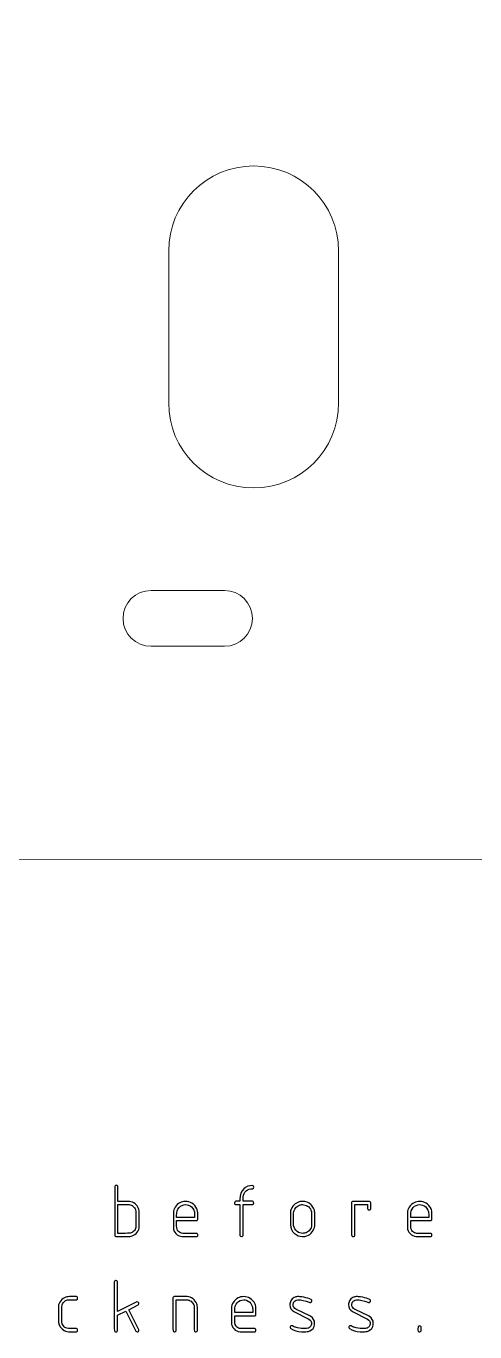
# Model space of a CAD drawing. Header units: inches. Extents: x -12 to 12, y -7.2 to 7.2.
# Drawn here: x 4.292 to 5.274, y -3.008 to -0.152 of the extents above; entities that cross this region are included whole.
import ezdxf

# ---------------------------------------------------------------- set-up
doc = ezdxf.new("R2010")
doc.units = ezdxf.units.IN
doc.header["$MEASUREMENT"] = 0
doc.layers.add('Layer 1', color=7, linetype='Continuous')

msp = doc.modelspace()

# ---------------------------------------------------------------- linework, layer by layer
at = {"layer": 'Layer 1', "lineweight": 20}
for points, knots in [([(3.5363, 6.4331), (3.5363, 6.4331), (2.5442, 5.441), (2.5442, 5.441), (2.5442, 5.441), (2.5442, 5.441), (2.5442, -0.9835), (2.5442, -0.9835), (2.5442, -0.9835), (2.5442, -0.9835), (3.4324, -1.8718), (3.4324, -1.8718), (3.4324, -1.8718), (3.4858, -1.9941), (3.6077, -2.0796), (3.7496, -2.0796), (3.7496, -2.0796), (3.8465, -2.0796), (3.9341, -2.0397), (3.9969, -1.9756), (3.9969, -1.9756), (3.9969, -1.9756), (6.5434, -1.9749), (6.5434, -1.9749), (6.5434, -1.9749), (6.6064, -2.0395), (6.6942, -2.0796), (6.7913, -2.0796), (6.7913, -2.0796), (6.8879, -2.0796), (6.9754, -2.04), (7.0382, -1.9761), (7.0382, -1.9761), (7.0995, -1.9137), (7.1374, -1.828), (7.1374, -1.7335), (7.1374, -1.7335), (7.1374, -1.6382), (7.0369, -1.5776), (7.0364, -1.4892), (7.0364, -1.4892), (7.0364, -1.4892), (7.0362, -1.4891), (7.0362, -1.4891), (7.0362, -1.4891), (7.0362, -1.4891), (7.0362, 5.441), (7.0362, 5.441), (7.0362, 5.441), (7.0362, 5.441), (6.0442, 6.4331), (6.0442, 6.4331), (6.0442, 6.4331), (6.0442, 6.4331), (3.5363, 6.4331), (3.5363, 6.4331)], [0, 0, 0, 0, 0.066667, 0.066667, 0.066667, 0.066667, 0.133333, 0.133333, 0.133333, 0.133333, 0.2, 0.2, 0.2, 0.2, 0.266667, 0.266667, 0.266667, 0.266667, 0.333333, 0.333333, 0.333333, 0.333333, 0.4, 0.4, 0.4, 0.4, 0.466667, 0.466667, 0.466667, 0.466667, 0.533333, 0.533333, 0.533333, 0.533333, 0.6, 0.6, 0.6, 0.6, 0.666667, 0.666667, 0.666667, 0.666667, 0.733333, 0.733333, 0.733333, 0.733333, 0.8, 0.8, 0.8, 0.8, 0.866667, 0.866667, 0.866667, 0.866667, 1, 1, 1, 1]), ([(4.7902, -0.458), (4.8933, -0.458), (4.9762, -0.541), (4.9762, -0.6441), (4.9762, -0.6441), (4.9762, -0.6441), (4.9762, -0.9762), (4.9762, -0.9762), (4.9762, -0.9762), (4.9762, -1.0793), (4.8933, -1.1622), (4.7902, -1.1622), (4.7902, -1.1622), (4.6871, -1.1622), (4.6043, -1.0793), (4.6043, -0.9762), (4.6043, -0.9762), (4.6043, -0.9762), (4.6043, -0.6441), (4.6043, -0.6441), (4.6043, -0.6441), (4.6043, -0.541), (4.6871, -0.458), (4.7902, -0.458)], [0, 0, 0, 0, 0.142857, 0.142857, 0.142857, 0.142857, 0.285714, 0.285714, 0.285714, 0.285714, 0.428571, 0.428571, 0.428571, 0.428571, 0.571429, 0.571429, 0.571429, 0.571429, 0.714286, 0.714286, 0.714286, 0.714286, 1, 1, 1, 1]), ([(4.5657, -1.3864), (4.5657, -1.3864), (4.7262, -1.3864), (4.7262, -1.3864), (4.7262, -1.3864), (4.7601, -1.3864), (4.7874, -1.4137), (4.7874, -1.4476), (4.7874, -1.4476), (4.7874, -1.4814), (4.7601, -1.5086), (4.7262, -1.5086), (4.7262, -1.5086), (4.7262, -1.5086), (4.5657, -1.5086), (4.5657, -1.5086), (4.5657, -1.5086), (4.5318, -1.5086), (4.5045, -1.4814), (4.5045, -1.4476), (4.5045, -1.4476), (4.5045, -1.4137), (4.5318, -1.3864), (4.5657, -1.3864)], [0, 0, 0, 0, 0.142857, 0.142857, 0.142857, 0.142857, 0.285714, 0.285714, 0.285714, 0.285714, 0.428571, 0.428571, 0.428571, 0.428571, 0.571429, 0.571429, 0.571429, 0.571429, 0.714286, 0.714286, 0.714286, 0.714286, 1, 1, 1, 1])]:
    msp.add_open_spline(points, degree=3, knots=knots, dxfattribs=at)
at = {"layer": 'Layer 1'}
for points, knots in [([(4.493, -2.6896), (4.493, -2.6896), (4.4933, -2.6909), (4.4933, -2.6909), (4.4933, -2.6909), (4.4933, -2.6909), (4.4933, -2.7227), (4.4933, -2.7227), (4.4933, -2.7227), (4.4933, -2.7227), (4.5187, -2.7227), (4.5187, -2.7227), (4.5187, -2.7227), (4.5229, -2.7231), (4.5269, -2.7248), (4.5307, -2.7278), (4.5307, -2.7278), (4.5345, -2.7308), (4.537, -2.7343), (4.5384, -2.7384), (4.5384, -2.7384), (4.5394, -2.7412), (4.5398, -2.7446), (4.5398, -2.7484), (4.5398, -2.7484), (4.5398, -2.7484), (4.5398, -2.7781), (4.5398, -2.7781), (4.5398, -2.7781), (4.5398, -2.7824), (4.5384, -2.7864), (4.5354, -2.7902), (4.5354, -2.7902), (4.5324, -2.794), (4.5288, -2.7966), (4.5247, -2.7981), (4.5247, -2.7981), (4.5216, -2.7992), (4.5185, -2.7997), (4.5153, -2.7997), (4.5153, -2.7997), (4.5153, -2.7997), (4.4889, -2.7995), (4.4889, -2.7995), (4.4889, -2.7995), (4.4877, -2.7991), (4.487, -2.7985), (4.4866, -2.7976), (4.4866, -2.7976), (4.4866, -2.7976), (4.4863, -2.7946), (4.4863, -2.7946), (4.4863, -2.7946), (4.4863, -2.7946), (4.4863, -2.6903), (4.4863, -2.6903), (4.4863, -2.6903), (4.4866, -2.6893), (4.4871, -2.6885), (4.4881, -2.688), (4.4881, -2.688), (4.4886, -2.6877), (4.4891, -2.6875), (4.4898, -2.6875), (4.4898, -2.6875), (4.4912, -2.6875), (4.4923, -2.6882), (4.493, -2.6896)], [0, 0, 0, 0, 0.055556, 0.055556, 0.055556, 0.055556, 0.111111, 0.111111, 0.111111, 0.111111, 0.166667, 0.166667, 0.166667, 0.166667, 0.222222, 0.222222, 0.222222, 0.222222, 0.277778, 0.277778, 0.277778, 0.277778, 0.333333, 0.333333, 0.333333, 0.333333, 0.388889, 0.388889, 0.388889, 0.388889, 0.444444, 0.444444, 0.444444, 0.444444, 0.5, 0.5, 0.5, 0.5, 0.555556, 0.555556, 0.555556, 0.555556, 0.611111, 0.611111, 0.611111, 0.611111, 0.666667, 0.666667, 0.666667, 0.666667, 0.722222, 0.722222, 0.722222, 0.722222, 0.777778, 0.777778, 0.777778, 0.777778, 0.833333, 0.833333, 0.833333, 0.833333, 0.888889, 0.888889, 0.888889, 0.888889, 1, 1, 1, 1]), ([(4.789, -2.6887), (4.7899, -2.6891), (4.7903, -2.69), (4.7903, -2.6915), (4.7903, -2.6915), (4.7903, -2.6932), (4.7896, -2.6943), (4.7881, -2.6949), (4.7881, -2.6949), (4.7825, -2.6949), (4.7778, -2.6965), (4.7739, -2.6998), (4.7739, -2.6998), (4.7699, -2.703), (4.7677, -2.7073), (4.7672, -2.7126), (4.7672, -2.7126), (4.7671, -2.7138), (4.767, -2.7153), (4.767, -2.717), (4.767, -2.717), (4.767, -2.717), (4.767, -2.7225), (4.767, -2.7225), (4.767, -2.7225), (4.767, -2.7225), (4.7877, -2.7225), (4.7877, -2.7225), (4.7877, -2.7225), (4.7886, -2.7228), (4.7893, -2.7233), (4.79, -2.7243), (4.79, -2.7243), (4.7902, -2.725), (4.7903, -2.7255), (4.7903, -2.726), (4.7903, -2.726), (4.7903, -2.7276), (4.7895, -2.7288), (4.7879, -2.7295), (4.7879, -2.7295), (4.7879, -2.7295), (4.767, -2.7295), (4.767, -2.7295), (4.767, -2.7295), (4.767, -2.7295), (4.767, -2.797), (4.767, -2.797), (4.767, -2.797), (4.7666, -2.7983), (4.7659, -2.7991), (4.7649, -2.7994), (4.7649, -2.7994), (4.7645, -2.7996), (4.7641, -2.7997), (4.7637, -2.7997), (4.7637, -2.7997), (4.7619, -2.7997), (4.7606, -2.7988), (4.76, -2.797), (4.76, -2.797), (4.76, -2.797), (4.76, -2.7295), (4.76, -2.7295), (4.76, -2.7295), (4.76, -2.7295), (4.7506, -2.7295), (4.7506, -2.7295), (4.7506, -2.7295), (4.7495, -2.7291), (4.7488, -2.7285), (4.7485, -2.7277), (4.7485, -2.7277), (4.7485, -2.7277), (4.7485, -2.7262), (4.7485, -2.7262), (4.7485, -2.7262), (4.7485, -2.7249), (4.7488, -2.7239), (4.7495, -2.7232), (4.7495, -2.7232), (4.7495, -2.7232), (4.7511, -2.7225), (4.7511, -2.7225), (4.7511, -2.7225), (4.7511, -2.7225), (4.76, -2.7225), (4.76, -2.7225), (4.76, -2.7225), (4.76, -2.7215), (4.76, -2.7199), (4.76, -2.7179), (4.76, -2.7179), (4.76, -2.708), (4.7629, -2.7003), (4.7686, -2.695), (4.7686, -2.695), (4.7738, -2.6903), (4.7802, -2.6879), (4.7879, -2.6879), (4.7879, -2.6879), (4.7879, -2.6879), (4.789, -2.6887), (4.789, -2.6887)], [0, 0, 0, 0, 0.037037, 0.037037, 0.037037, 0.037037, 0.074074, 0.074074, 0.074074, 0.074074, 0.111111, 0.111111, 0.111111, 0.111111, 0.148148, 0.148148, 0.148148, 0.148148, 0.185185, 0.185185, 0.185185, 0.185185, 0.222222, 0.222222, 0.222222, 0.222222, 0.259259, 0.259259, 0.259259, 0.259259, 0.296296, 0.296296, 0.296296, 0.296296, 0.333333, 0.333333, 0.333333, 0.333333, 0.37037, 0.37037, 0.37037, 0.37037, 0.407407, 0.407407, 0.407407, 0.407407, 0.444444, 0.444444, 0.444444, 0.444444, 0.481481, 0.481481, 0.481481, 0.481481, 0.518519, 0.518519, 0.518519, 0.518519, 0.555556, 0.555556, 0.555556, 0.555556, 0.592593, 0.592593, 0.592593, 0.592593, 0.62963, 0.62963, 0.62963, 0.62963, 0.666667, 0.666667, 0.666667, 0.666667, 0.703704, 0.703704, 0.703704, 0.703704, 0.740741, 0.740741, 0.740741, 0.740741, 0.777778, 0.777778, 0.777778, 0.777778, 0.814815, 0.814815, 0.814815, 0.814815, 0.851852, 0.851852, 0.851852, 0.851852, 0.888889, 0.888889, 0.888889, 0.888889, 0.925926, 0.925926, 0.925926, 0.925926, 1, 1, 1, 1]), ([(4.5179, -2.7297), (4.5179, -2.7297), (4.4933, -2.7297), (4.4933, -2.7297), (4.4933, -2.7297), (4.4933, -2.7297), (4.4933, -2.7925), (4.4933, -2.7925), (4.4933, -2.7925), (4.4933, -2.7925), (4.5101, -2.7925), (4.5101, -2.7925), (4.5101, -2.7925), (4.5163, -2.7925), (4.5203, -2.7922), (4.522, -2.7916), (4.522, -2.7916), (4.5249, -2.7905), (4.5274, -2.7886), (4.5296, -2.786), (4.5296, -2.786), (4.5318, -2.7833), (4.5328, -2.7805), (4.5328, -2.7777), (4.5328, -2.7777), (4.5328, -2.7777), (4.5328, -2.7446), (4.5328, -2.7446), (4.5328, -2.7446), (4.5328, -2.7446), (4.5319, -2.7406), (4.5319, -2.7406), (4.5319, -2.7406), (4.5307, -2.7378), (4.5288, -2.7354), (4.5262, -2.7333), (4.5262, -2.7333), (4.5236, -2.7312), (4.5208, -2.73), (4.5179, -2.7297)], [0, 0, 0, 0, 0.090909, 0.090909, 0.090909, 0.090909, 0.181818, 0.181818, 0.181818, 0.181818, 0.272727, 0.272727, 0.272727, 0.272727, 0.363636, 0.363636, 0.363636, 0.363636, 0.454545, 0.454545, 0.454545, 0.454545, 0.545455, 0.545455, 0.545455, 0.545455, 0.636364, 0.636364, 0.636364, 0.636364, 0.727273, 0.727273, 0.727273, 0.727273, 0.818182, 0.818182, 0.818182, 0.818182, 1, 1, 1, 1]), ([(4.6661, -2.7388), (4.6675, -2.7421), (4.6682, -2.7462), (4.6682, -2.7511), (4.6682, -2.7511), (4.6682, -2.752), (4.6681, -2.7534), (4.668, -2.7553), (4.668, -2.7553), (4.668, -2.7571), (4.668, -2.7585), (4.668, -2.7594), (4.668, -2.7594), (4.668, -2.7594), (4.668, -2.7618), (4.668, -2.7618), (4.668, -2.7618), (4.6678, -2.763), (4.6673, -2.7638), (4.6666, -2.7642), (4.6666, -2.7642), (4.6666, -2.7642), (4.665, -2.7647), (4.665, -2.7647), (4.665, -2.7647), (4.665, -2.7647), (4.6216, -2.7647), (4.6216, -2.7647), (4.6216, -2.7647), (4.6216, -2.7647), (4.6216, -2.7676), (4.6216, -2.7676), (4.6216, -2.7676), (4.6216, -2.7684), (4.6216, -2.7698), (4.6216, -2.7718), (4.6216, -2.7718), (4.6216, -2.7738), (4.6216, -2.7753), (4.6216, -2.7762), (4.6216, -2.7762), (4.6216, -2.7816), (4.6229, -2.7856), (4.6257, -2.7884), (4.6257, -2.7884), (4.6284, -2.7911), (4.6316, -2.7925), (4.6351, -2.7925), (4.6351, -2.7925), (4.6351, -2.7925), (4.6655, -2.7925), (4.6655, -2.7925), (4.6655, -2.7925), (4.6664, -2.7928), (4.6671, -2.7933), (4.6675, -2.7941), (4.6675, -2.7941), (4.668, -2.7949), (4.6682, -2.7956), (4.6682, -2.7963), (4.6682, -2.7963), (4.6682, -2.7965), (4.6681, -2.7969), (4.6679, -2.7976), (4.6679, -2.7976), (4.6673, -2.7987), (4.6668, -2.7993), (4.6661, -2.7994), (4.6661, -2.7994), (4.6661, -2.7994), (4.6643, -2.7997), (4.6643, -2.7997), (4.6643, -2.7997), (4.6643, -2.7997), (4.6333, -2.7995), (4.6333, -2.7995), (4.6333, -2.7995), (4.6281, -2.7991), (4.6238, -2.7969), (4.6201, -2.793), (4.6201, -2.793), (4.6164, -2.789), (4.6146, -2.7846), (4.6146, -2.7796), (4.6146, -2.7796), (4.6146, -2.7796), (4.6146, -2.7475), (4.6146, -2.7475), (4.6146, -2.7475), (4.6146, -2.7431), (4.6159, -2.739), (4.6186, -2.735), (4.6186, -2.735), (4.6212, -2.7311), (4.6247, -2.7279), (4.6289, -2.7256), (4.6289, -2.7256), (4.6324, -2.7236), (4.6365, -2.7227), (4.6412, -2.7227), (4.6412, -2.7227), (4.6463, -2.7227), (4.651, -2.724), (4.6553, -2.7265), (4.6553, -2.7265), (4.66, -2.7294), (4.6637, -2.7335), (4.6661, -2.7388)], [0, 0, 0, 0, 0.035714, 0.035714, 0.035714, 0.035714, 0.071429, 0.071429, 0.071429, 0.071429, 0.107143, 0.107143, 0.107143, 0.107143, 0.142857, 0.142857, 0.142857, 0.142857, 0.178571, 0.178571, 0.178571, 0.178571, 0.214286, 0.214286, 0.214286, 0.214286, 0.25, 0.25, 0.25, 0.25, 0.285714, 0.285714, 0.285714, 0.285714, 0.321429, 0.321429, 0.321429, 0.321429, 0.357143, 0.357143, 0.357143, 0.357143, 0.392857, 0.392857, 0.392857, 0.392857, 0.428571, 0.428571, 0.428571, 0.428571, 0.464286, 0.464286, 0.464286, 0.464286, 0.5, 0.5, 0.5, 0.5, 0.535714, 0.535714, 0.535714, 0.535714, 0.571429, 0.571429, 0.571429, 0.571429, 0.607143, 0.607143, 0.607143, 0.607143, 0.642857, 0.642857, 0.642857, 0.642857, 0.678571, 0.678571, 0.678571, 0.678571, 0.714286, 0.714286, 0.714286, 0.714286, 0.75, 0.75, 0.75, 0.75, 0.785714, 0.785714, 0.785714, 0.785714, 0.821429, 0.821429, 0.821429, 0.821429, 0.857143, 0.857143, 0.857143, 0.857143, 0.892857, 0.892857, 0.892857, 0.892857, 0.928571, 0.928571, 0.928571, 0.928571, 1, 1, 1, 1]), ([(4.6594, -2.7417), (4.6569, -2.736), (4.6529, -2.7324), (4.6476, -2.7307), (4.6476, -2.7307), (4.6456, -2.73), (4.6436, -2.7297), (4.6414, -2.7297), (4.6414, -2.7297), (4.6358, -2.7297), (4.631, -2.7318), (4.627, -2.7361), (4.627, -2.7361), (4.6234, -2.74), (4.6216, -2.7456), (4.6216, -2.7532), (4.6216, -2.7532), (4.6216, -2.7551), (4.6216, -2.7566), (4.6218, -2.7577), (4.6218, -2.7577), (4.6218, -2.7577), (4.661, -2.7577), (4.661, -2.7577), (4.661, -2.7577), (4.661, -2.7577), (4.661, -2.7503), (4.661, -2.7503), (4.661, -2.7503), (4.661, -2.7469), (4.6605, -2.744), (4.6594, -2.7417)], [0, 0, 0, 0, 0.111111, 0.111111, 0.111111, 0.111111, 0.222222, 0.222222, 0.222222, 0.222222, 0.333333, 0.333333, 0.333333, 0.333333, 0.444444, 0.444444, 0.444444, 0.444444, 0.555556, 0.555556, 0.555556, 0.555556, 0.666667, 0.666667, 0.666667, 0.666667, 0.777778, 0.777778, 0.777778, 0.777778, 1, 1, 1, 1]), ([(4.9215, -2.7377), (4.9229, -2.7411), (4.9238, -2.7443), (4.9241, -2.7471), (4.9241, -2.7471), (4.9241, -2.7471), (4.9241, -2.7761), (4.9241, -2.7761), (4.9241, -2.7761), (4.9236, -2.7807), (4.9217, -2.7852), (4.9184, -2.7894), (4.9184, -2.7894), (4.9152, -2.7936), (4.9113, -2.7965), (4.9069, -2.798), (4.9069, -2.798), (4.9038, -2.799), (4.9007, -2.7995), (4.8975, -2.7995), (4.8975, -2.7995), (4.8904, -2.7995), (4.8841, -2.7971), (4.8788, -2.7921), (4.8788, -2.7921), (4.8734, -2.7871), (4.8708, -2.7812), (4.8708, -2.7741), (4.8708, -2.7741), (4.8708, -2.7741), (4.8708, -2.7465), (4.8708, -2.7465), (4.8708, -2.7465), (4.8708, -2.742), (4.8724, -2.7377), (4.8757, -2.7334), (4.8757, -2.7334), (4.8788, -2.7295), (4.8826, -2.7266), (4.8871, -2.7248), (4.8871, -2.7248), (4.8906, -2.7234), (4.8939, -2.7227), (4.8973, -2.7227), (4.8973, -2.7227), (4.9044, -2.7227), (4.9104, -2.7249), (4.9153, -2.7294), (4.9153, -2.7294), (4.9176, -2.7314), (4.9196, -2.7342), (4.9215, -2.7377)], [0, 0, 0, 0, 0.071429, 0.071429, 0.071429, 0.071429, 0.142857, 0.142857, 0.142857, 0.142857, 0.214286, 0.214286, 0.214286, 0.214286, 0.285714, 0.285714, 0.285714, 0.285714, 0.357143, 0.357143, 0.357143, 0.357143, 0.428571, 0.428571, 0.428571, 0.428571, 0.5, 0.5, 0.5, 0.5, 0.571429, 0.571429, 0.571429, 0.571429, 0.642857, 0.642857, 0.642857, 0.642857, 0.714286, 0.714286, 0.714286, 0.714286, 0.785714, 0.785714, 0.785714, 0.785714, 0.857143, 0.857143, 0.857143, 0.857143, 1, 1, 1, 1]), ([(4.9156, -2.7415), (4.9142, -2.738), (4.9117, -2.7352), (4.9083, -2.733), (4.9083, -2.733), (4.9048, -2.7308), (4.9011, -2.7297), (4.8972, -2.7297), (4.8972, -2.7297), (4.8948, -2.7297), (4.8926, -2.7301), (4.8903, -2.731), (4.8903, -2.731), (4.8869, -2.7323), (4.8841, -2.7345), (4.8817, -2.7375), (4.8817, -2.7375), (4.8794, -2.7406), (4.8781, -2.7439), (4.8778, -2.7475), (4.8778, -2.7475), (4.8778, -2.7475), (4.8778, -2.7567), (4.8778, -2.7753), (4.8778, -2.7753), (4.8786, -2.7806), (4.8813, -2.7851), (4.8857, -2.7887), (4.8857, -2.7887), (4.8889, -2.7913), (4.8929, -2.7925), (4.8977, -2.7925), (4.8977, -2.7925), (4.9004, -2.7925), (4.9029, -2.7921), (4.9051, -2.7911), (4.9051, -2.7911), (4.9083, -2.7897), (4.911, -2.7876), (4.9133, -2.7846), (4.9133, -2.7846), (4.9155, -2.7817), (4.9168, -2.7786), (4.9171, -2.7753), (4.9171, -2.7753), (4.9171, -2.7753), (4.9171, -2.7497), (4.9171, -2.7497), (4.9171, -2.7497), (4.9171, -2.7465), (4.9166, -2.7438), (4.9156, -2.7415)], [0, 0, 0, 0, 0.071429, 0.071429, 0.071429, 0.071429, 0.142857, 0.142857, 0.142857, 0.142857, 0.214286, 0.214286, 0.214286, 0.214286, 0.285714, 0.285714, 0.285714, 0.285714, 0.357143, 0.357143, 0.357143, 0.357143, 0.428571, 0.428571, 0.428571, 0.428571, 0.5, 0.5, 0.5, 0.5, 0.571429, 0.571429, 0.571429, 0.571429, 0.642857, 0.642857, 0.642857, 0.642857, 0.714286, 0.714286, 0.714286, 0.714286, 0.785714, 0.785714, 0.785714, 0.785714, 0.857143, 0.857143, 0.857143, 0.857143, 1, 1, 1, 1]), ([(5.0439, -2.7227), (5.0448, -2.7229), (5.0455, -2.7235), (5.0462, -2.7245), (5.0462, -2.7245), (5.0462, -2.7245), (5.0465, -2.7261), (5.0465, -2.7261), (5.0465, -2.7261), (5.0465, -2.7261), (5.0465, -2.7387), (5.0465, -2.7387), (5.0465, -2.7387), (5.0461, -2.7399), (5.0455, -2.7406), (5.0448, -2.741), (5.0448, -2.741), (5.0441, -2.7413), (5.0435, -2.7414), (5.0428, -2.7414), (5.0428, -2.7414), (5.0421, -2.7414), (5.0415, -2.7412), (5.0411, -2.7408), (5.0411, -2.7408), (5.04, -2.7401), (5.0395, -2.7392), (5.0395, -2.7379), (5.0395, -2.7379), (5.0395, -2.7379), (5.0395, -2.7297), (5.0395, -2.7297), (5.0395, -2.7297), (5.0395, -2.7297), (5.0115, -2.7297), (5.0115, -2.7297), (5.0115, -2.7297), (5.0115, -2.7297), (5.0115, -2.797), (5.0115, -2.797), (5.0115, -2.797), (5.0113, -2.7981), (5.0106, -2.7988), (5.0096, -2.7994), (5.0096, -2.7994), (5.0089, -2.7996), (5.0085, -2.7997), (5.0082, -2.7997), (5.0082, -2.7997), (5.0073, -2.7997), (5.0065, -2.7994), (5.0057, -2.7988), (5.0057, -2.7988), (5.0049, -2.7982), (5.0045, -2.7973), (5.0045, -2.796), (5.0045, -2.796), (5.0045, -2.796), (5.0045, -2.7251), (5.0045, -2.7251), (5.0045, -2.7251), (5.0046, -2.724), (5.0052, -2.7233), (5.0064, -2.7229), (5.0064, -2.7229), (5.0064, -2.7229), (5.0076, -2.7227), (5.0076, -2.7227), (5.0076, -2.7227), (5.0076, -2.7227), (5.0439, -2.7227), (5.0439, -2.7227)], [0, 0, 0, 0, 0.052632, 0.052632, 0.052632, 0.052632, 0.105263, 0.105263, 0.105263, 0.105263, 0.157895, 0.157895, 0.157895, 0.157895, 0.210526, 0.210526, 0.210526, 0.210526, 0.263158, 0.263158, 0.263158, 0.263158, 0.315789, 0.315789, 0.315789, 0.315789, 0.368421, 0.368421, 0.368421, 0.368421, 0.421053, 0.421053, 0.421053, 0.421053, 0.473684, 0.473684, 0.473684, 0.473684, 0.526316, 0.526316, 0.526316, 0.526316, 0.578947, 0.578947, 0.578947, 0.578947, 0.631579, 0.631579, 0.631579, 0.631579, 0.684211, 0.684211, 0.684211, 0.684211, 0.736842, 0.736842, 0.736842, 0.736842, 0.789474, 0.789474, 0.789474, 0.789474, 0.842105, 0.842105, 0.842105, 0.842105, 0.894737, 0.894737, 0.894737, 0.894737, 1, 1, 1, 1]), ([(5.1784, -2.7388), (5.1798, -2.7421), (5.1805, -2.7462), (5.1805, -2.7511), (5.1805, -2.7511), (5.1805, -2.752), (5.1804, -2.7534), (5.1803, -2.7553), (5.1803, -2.7553), (5.1804, -2.7571), (5.1804, -2.7585), (5.1804, -2.7594), (5.1804, -2.7594), (5.1804, -2.7594), (5.1803, -2.7618), (5.1803, -2.7618), (5.1803, -2.7618), (5.1801, -2.763), (5.1797, -2.7638), (5.1789, -2.7642), (5.1789, -2.7642), (5.1789, -2.7642), (5.1773, -2.7647), (5.1773, -2.7647), (5.1773, -2.7647), (5.1773, -2.7647), (5.1339, -2.7647), (5.1339, -2.7647), (5.1339, -2.7647), (5.1339, -2.7647), (5.1339, -2.7676), (5.1339, -2.7676), (5.1339, -2.7676), (5.1339, -2.7684), (5.1339, -2.7698), (5.1339, -2.7718), (5.1339, -2.7718), (5.1339, -2.7738), (5.1339, -2.7753), (5.1339, -2.7762), (5.1339, -2.7762), (5.1339, -2.7816), (5.1353, -2.7856), (5.138, -2.7884), (5.138, -2.7884), (5.1408, -2.7911), (5.1439, -2.7925), (5.1474, -2.7925), (5.1474, -2.7925), (5.1474, -2.7925), (5.1778, -2.7925), (5.1778, -2.7925), (5.1778, -2.7925), (5.1787, -2.7928), (5.1794, -2.7933), (5.1799, -2.7941), (5.1799, -2.7941), (5.1803, -2.7949), (5.1805, -2.7956), (5.1805, -2.7963), (5.1805, -2.7963), (5.1805, -2.7965), (5.1804, -2.7969), (5.1802, -2.7976), (5.1802, -2.7976), (5.1797, -2.7987), (5.1791, -2.7993), (5.1784, -2.7994), (5.1784, -2.7994), (5.1784, -2.7994), (5.1767, -2.7997), (5.1767, -2.7997), (5.1767, -2.7997), (5.1767, -2.7997), (5.1456, -2.7995), (5.1456, -2.7995), (5.1456, -2.7995), (5.1405, -2.7991), (5.1361, -2.7969), (5.1324, -2.793), (5.1324, -2.793), (5.1287, -2.789), (5.1269, -2.7846), (5.1269, -2.7796), (5.1269, -2.7796), (5.1269, -2.7796), (5.1269, -2.7475), (5.1269, -2.7475), (5.1269, -2.7475), (5.1269, -2.7431), (5.1282, -2.739), (5.1309, -2.735), (5.1309, -2.735), (5.1336, -2.7311), (5.137, -2.7279), (5.1413, -2.7256), (5.1413, -2.7256), (5.1448, -2.7236), (5.1489, -2.7227), (5.1536, -2.7227), (5.1536, -2.7227), (5.1587, -2.7227), (5.1633, -2.724), (5.1676, -2.7265), (5.1676, -2.7265), (5.1724, -2.7294), (5.176, -2.7335), (5.1784, -2.7388)], [0, 0, 0, 0, 0.035714, 0.035714, 0.035714, 0.035714, 0.071429, 0.071429, 0.071429, 0.071429, 0.107143, 0.107143, 0.107143, 0.107143, 0.142857, 0.142857, 0.142857, 0.142857, 0.178571, 0.178571, 0.178571, 0.178571, 0.214286, 0.214286, 0.214286, 0.214286, 0.25, 0.25, 0.25, 0.25, 0.285714, 0.285714, 0.285714, 0.285714, 0.321429, 0.321429, 0.321429, 0.321429, 0.357143, 0.357143, 0.357143, 0.357143, 0.392857, 0.392857, 0.392857, 0.392857, 0.428571, 0.428571, 0.428571, 0.428571, 0.464286, 0.464286, 0.464286, 0.464286, 0.5, 0.5, 0.5, 0.5, 0.535714, 0.535714, 0.535714, 0.535714, 0.571429, 0.571429, 0.571429, 0.571429, 0.607143, 0.607143, 0.607143, 0.607143, 0.642857, 0.642857, 0.642857, 0.642857, 0.678571, 0.678571, 0.678571, 0.678571, 0.714286, 0.714286, 0.714286, 0.714286, 0.75, 0.75, 0.75, 0.75, 0.785714, 0.785714, 0.785714, 0.785714, 0.821429, 0.821429, 0.821429, 0.821429, 0.857143, 0.857143, 0.857143, 0.857143, 0.892857, 0.892857, 0.892857, 0.892857, 0.928571, 0.928571, 0.928571, 0.928571, 1, 1, 1, 1]), ([(5.1717, -2.7417), (5.1692, -2.736), (5.1653, -2.7324), (5.16, -2.7307), (5.16, -2.7307), (5.158, -2.73), (5.1559, -2.7297), (5.1538, -2.7297), (5.1538, -2.7297), (5.1482, -2.7297), (5.1433, -2.7318), (5.1393, -2.7361), (5.1393, -2.7361), (5.1357, -2.74), (5.1339, -2.7456), (5.1339, -2.7532), (5.1339, -2.7532), (5.1339, -2.7551), (5.134, -2.7566), (5.1341, -2.7577), (5.1341, -2.7577), (5.1341, -2.7577), (5.1733, -2.7577), (5.1733, -2.7577), (5.1733, -2.7577), (5.1733, -2.7577), (5.1733, -2.7503), (5.1733, -2.7503), (5.1733, -2.7503), (5.1733, -2.7469), (5.1728, -2.744), (5.1717, -2.7417)], [0, 0, 0, 0, 0.111111, 0.111111, 0.111111, 0.111111, 0.222222, 0.222222, 0.222222, 0.222222, 0.333333, 0.333333, 0.333333, 0.333333, 0.444444, 0.444444, 0.444444, 0.444444, 0.555556, 0.555556, 0.555556, 0.555556, 0.666667, 0.666667, 0.666667, 0.666667, 0.777778, 0.777778, 0.777778, 0.777778, 1, 1, 1, 1]), ([(4.4921, -2.8978), (4.4921, -2.8978), (4.4924, -2.899), (4.4924, -2.899), (4.4924, -2.899), (4.4924, -2.899), (4.4924, -2.9636), (4.4924, -2.9636), (4.4924, -2.9636), (4.4924, -2.9636), (4.5349, -2.9426), (4.5349, -2.9426), (4.5349, -2.9426), (4.5363, -2.9426), (4.5374, -2.9429), (4.5381, -2.9436), (4.5381, -2.9436), (4.5388, -2.9443), (4.5392, -2.9453), (4.5392, -2.9466), (4.5392, -2.9466), (4.5389, -2.9478), (4.5384, -2.9487), (4.5376, -2.9491), (4.5376, -2.9491), (4.5376, -2.9491), (4.5172, -2.9595), (4.5172, -2.9595), (4.5172, -2.9595), (4.5172, -2.9595), (4.5392, -3.0037), (4.5392, -3.0037), (4.5392, -3.0037), (4.5392, -3.0052), (4.5388, -3.0063), (4.5381, -3.007), (4.5381, -3.007), (4.5374, -3.0077), (4.5364, -3.008), (4.5352, -3.008), (4.5352, -3.008), (4.5339, -3.0078), (4.5331, -3.0073), (4.5326, -3.0065), (4.5326, -3.0065), (4.5326, -3.0065), (4.5108, -2.9625), (4.5108, -2.9625), (4.5108, -2.9625), (4.5108, -2.9625), (4.4924, -2.9718), (4.4924, -2.9718), (4.4924, -2.9718), (4.4924, -2.9718), (4.4924, -3.0055), (4.4924, -3.0055), (4.4924, -3.0055), (4.4923, -3.0061), (4.4918, -3.0068), (4.4908, -3.0076), (4.4908, -3.0076), (4.4902, -3.0079), (4.4895, -3.008), (4.4888, -3.008), (4.4888, -3.008), (4.4884, -3.008), (4.4881, -3.0079), (4.4876, -3.0077), (4.4876, -3.0077), (4.4862, -3.0072), (4.4854, -3.0051), (4.4854, -3.0016), (4.4854, -3.0016), (4.4854, -3.0016), (4.4854, -2.8986), (4.4854, -2.8986), (4.4854, -2.8986), (4.4856, -2.8976), (4.4862, -2.8969), (4.4872, -2.8963), (4.4872, -2.8963), (4.4876, -2.896), (4.4882, -2.8959), (4.4888, -2.8959), (4.4888, -2.8959), (4.4904, -2.8959), (4.4914, -2.8965), (4.4921, -2.8978)], [0, 0, 0, 0, 0.043478, 0.043478, 0.043478, 0.043478, 0.086957, 0.086957, 0.086957, 0.086957, 0.130435, 0.130435, 0.130435, 0.130435, 0.173913, 0.173913, 0.173913, 0.173913, 0.217391, 0.217391, 0.217391, 0.217391, 0.26087, 0.26087, 0.26087, 0.26087, 0.304348, 0.304348, 0.304348, 0.304348, 0.347826, 0.347826, 0.347826, 0.347826, 0.391304, 0.391304, 0.391304, 0.391304, 0.434783, 0.434783, 0.434783, 0.434783, 0.478261, 0.478261, 0.478261, 0.478261, 0.521739, 0.521739, 0.521739, 0.521739, 0.565217, 0.565217, 0.565217, 0.565217, 0.608696, 0.608696, 0.608696, 0.608696, 0.652174, 0.652174, 0.652174, 0.652174, 0.695652, 0.695652, 0.695652, 0.695652, 0.73913, 0.73913, 0.73913, 0.73913, 0.782609, 0.782609, 0.782609, 0.782609, 0.826087, 0.826087, 0.826087, 0.826087, 0.869565, 0.869565, 0.869565, 0.869565, 0.913043, 0.913043, 0.913043, 0.913043, 1, 1, 1, 1]), ([(4.4026, -2.9309), (4.4034, -2.9311), (4.4042, -2.9317), (4.4048, -2.9326), (4.4048, -2.9326), (4.405, -2.9333), (4.4051, -2.9338), (4.4051, -2.9343), (4.4051, -2.9343), (4.4051, -2.9359), (4.4043, -2.9371), (4.4027, -2.9379), (4.4027, -2.9379), (4.4027, -2.9379), (4.3853, -2.9379), (4.3853, -2.9379), (4.3853, -2.9379), (4.3823, -2.9379), (4.3795, -2.939), (4.3768, -2.9412), (4.3768, -2.9412), (4.3742, -2.9435), (4.3723, -2.946), (4.3713, -2.9489), (4.3713, -2.9489), (4.3713, -2.9489), (4.3703, -2.9531), (4.3703, -2.9531), (4.3703, -2.9531), (4.3703, -2.9531), (4.3703, -2.9863), (4.3703, -2.9863), (4.3703, -2.9863), (4.3707, -2.9893), (4.3719, -2.9921), (4.374, -2.9949), (4.374, -2.9949), (4.3761, -2.9976), (4.3786, -2.9993), (4.3813, -3.0001), (4.3813, -3.0001), (4.3813, -3.0001), (4.385, -3.001), (4.385, -3.001), (4.385, -3.001), (4.385, -3.001), (4.4026, -3.001), (4.4026, -3.001), (4.4026, -3.001), (4.4034, -3.0013), (4.4042, -3.0018), (4.4048, -3.0028), (4.4048, -3.0028), (4.405, -3.0035), (4.4051, -3.0041), (4.4051, -3.0046), (4.4051, -3.0046), (4.4051, -3.005), (4.405, -3.0055), (4.4048, -3.0064), (4.4048, -3.0064), (4.4046, -3.0068), (4.4039, -3.0074), (4.4027, -3.008), (4.4027, -3.008), (4.402, -3.008), (4.401, -3.008), (4.3997, -3.008), (4.3997, -3.008), (4.3985, -3.008), (4.3968, -3.008), (4.3944, -3.008), (4.3944, -3.008), (4.3919, -3.008), (4.3902, -3.008), (4.389, -3.008), (4.389, -3.008), (4.3838, -3.008), (4.3794, -3.0071), (4.3758, -3.0051), (4.3758, -3.0051), (4.3686, -3.0011), (4.3644, -2.9951), (4.3633, -2.9873), (4.3633, -2.9873), (4.3633, -2.9873), (4.3633, -2.978), (4.3633, -2.978), (4.3633, -2.978), (4.3633, -2.978), (4.3633, -2.9523), (4.3633, -2.9523), (4.3633, -2.9523), (4.3633, -2.948), (4.3649, -2.944), (4.3681, -2.9401), (4.3681, -2.9401), (4.3713, -2.9363), (4.375, -2.9337), (4.3793, -2.9323), (4.3793, -2.9323), (4.3824, -2.9313), (4.3861, -2.9309), (4.3904, -2.9309), (4.3904, -2.9309), (4.3916, -2.9309), (4.3933, -2.9309), (4.3956, -2.9309), (4.3956, -2.9309), (4.3978, -2.9309), (4.3994, -2.9309), (4.4005, -2.9309), (4.4005, -2.9309), (4.4005, -2.9309), (4.4026, -2.9309), (4.4026, -2.9309)], [0, 0, 0, 0, 0.033333, 0.033333, 0.033333, 0.033333, 0.066667, 0.066667, 0.066667, 0.066667, 0.1, 0.1, 0.1, 0.1, 0.133333, 0.133333, 0.133333, 0.133333, 0.166667, 0.166667, 0.166667, 0.166667, 0.2, 0.2, 0.2, 0.2, 0.233333, 0.233333, 0.233333, 0.233333, 0.266667, 0.266667, 0.266667, 0.266667, 0.3, 0.3, 0.3, 0.3, 0.333333, 0.333333, 0.333333, 0.333333, 0.366667, 0.366667, 0.366667, 0.366667, 0.4, 0.4, 0.4, 0.4, 0.433333, 0.433333, 0.433333, 0.433333, 0.466667, 0.466667, 0.466667, 0.466667, 0.5, 0.5, 0.5, 0.5, 0.533333, 0.533333, 0.533333, 0.533333, 0.566667, 0.566667, 0.566667, 0.566667, 0.6, 0.6, 0.6, 0.6, 0.633333, 0.633333, 0.633333, 0.633333, 0.666667, 0.666667, 0.666667, 0.666667, 0.7, 0.7, 0.7, 0.7, 0.733333, 0.733333, 0.733333, 0.733333, 0.766667, 0.766667, 0.766667, 0.766667, 0.8, 0.8, 0.8, 0.8, 0.833333, 0.833333, 0.833333, 0.833333, 0.866667, 0.866667, 0.866667, 0.866667, 0.9, 0.9, 0.9, 0.9, 0.933333, 0.933333, 0.933333, 0.933333, 1, 1, 1, 1]), ([(4.6451, -2.931), (4.6495, -2.931), (4.6536, -2.9325), (4.6576, -2.9356), (4.6576, -2.9356), (4.6615, -2.9386), (4.6643, -2.9423), (4.6657, -2.9467), (4.6657, -2.9467), (4.6667, -2.9495), (4.6672, -2.9528), (4.6672, -2.9568), (4.6672, -2.9568), (4.6672, -2.9568), (4.6672, -3.0055), (4.6672, -3.0055), (4.6672, -3.0055), (4.6668, -3.0072), (4.6656, -3.008), (4.6636, -3.008), (4.6636, -3.008), (4.6631, -3.008), (4.6627, -3.0079), (4.6623, -3.0077), (4.6623, -3.0077), (4.6609, -3.0073), (4.6602, -3.0058), (4.6602, -3.0034), (4.6602, -3.0034), (4.6602, -3.0034), (4.6602, -3.0016), (4.6602, -3.0016), (4.6602, -3.0016), (4.6602, -3.0016), (4.6602, -2.9527), (4.6602, -2.9527), (4.6602, -2.9527), (4.6599, -2.9499), (4.6587, -2.9471), (4.6566, -2.9445), (4.6566, -2.9445), (4.6546, -2.9419), (4.6522, -2.9401), (4.6494, -2.939), (4.6494, -2.939), (4.6475, -2.9382), (4.645, -2.9379), (4.6418, -2.9379), (4.6418, -2.9379), (4.6418, -2.9379), (4.6205, -2.9379), (4.6205, -2.9379), (4.6205, -2.9379), (4.6205, -2.9379), (4.6205, -3.0056), (4.6205, -3.0056), (4.6205, -3.0056), (4.6202, -3.007), (4.6192, -3.0078), (4.6176, -3.008), (4.6176, -3.008), (4.6165, -3.008), (4.6155, -3.0077), (4.6147, -3.007), (4.6147, -3.007), (4.6139, -3.0063), (4.6135, -3.0045), (4.6135, -3.0016), (4.6135, -3.0016), (4.6135, -3.0016), (4.6135, -2.9336), (4.6135, -2.9336), (4.6135, -2.9336), (4.6137, -2.9325), (4.6144, -2.9317), (4.6154, -2.9312), (4.6154, -2.9312), (4.6154, -2.9312), (4.6165, -2.9309), (4.6165, -2.9309), (4.6165, -2.9309), (4.6165, -2.9309), (4.6451, -2.931), (4.6451, -2.931)], [0, 0, 0, 0, 0.045455, 0.045455, 0.045455, 0.045455, 0.090909, 0.090909, 0.090909, 0.090909, 0.136364, 0.136364, 0.136364, 0.136364, 0.181818, 0.181818, 0.181818, 0.181818, 0.227273, 0.227273, 0.227273, 0.227273, 0.272727, 0.272727, 0.272727, 0.272727, 0.318182, 0.318182, 0.318182, 0.318182, 0.363636, 0.363636, 0.363636, 0.363636, 0.409091, 0.409091, 0.409091, 0.409091, 0.454545, 0.454545, 0.454545, 0.454545, 0.5, 0.5, 0.5, 0.5, 0.545455, 0.545455, 0.545455, 0.545455, 0.590909, 0.590909, 0.590909, 0.590909, 0.636364, 0.636364, 0.636364, 0.636364, 0.681818, 0.681818, 0.681818, 0.681818, 0.727273, 0.727273, 0.727273, 0.727273, 0.772727, 0.772727, 0.772727, 0.772727, 0.818182, 0.818182, 0.818182, 0.818182, 0.863636, 0.863636, 0.863636, 0.863636, 0.909091, 0.909091, 0.909091, 0.909091, 1, 1, 1, 1]), ([(4.7933, -2.9472), (4.7946, -2.9505), (4.7953, -2.9546), (4.7953, -2.9595), (4.7953, -2.9595), (4.7953, -2.9603), (4.7953, -2.9617), (4.7952, -2.9636), (4.7952, -2.9636), (4.7952, -2.9654), (4.7952, -2.9668), (4.7952, -2.9678), (4.7952, -2.9678), (4.7952, -2.9678), (4.7952, -2.9701), (4.7952, -2.9701), (4.7952, -2.9701), (4.795, -2.9713), (4.7945, -2.9721), (4.7937, -2.9726), (4.7937, -2.9726), (4.7937, -2.9726), (4.7921, -2.973), (4.7921, -2.973), (4.7921, -2.973), (4.7921, -2.973), (4.7488, -2.973), (4.7488, -2.973), (4.7488, -2.973), (4.7488, -2.973), (4.7488, -2.9759), (4.7488, -2.9759), (4.7488, -2.9759), (4.7488, -2.9768), (4.7488, -2.9782), (4.7488, -2.9801), (4.7488, -2.9801), (4.7488, -2.9821), (4.7488, -2.9836), (4.7488, -2.9846), (4.7488, -2.9846), (4.7488, -2.9899), (4.7501, -2.9939), (4.7529, -2.9967), (4.7529, -2.9967), (4.7556, -2.9995), (4.7587, -3.0009), (4.7622, -3.0009), (4.7622, -3.0009), (4.7622, -3.0009), (4.7926, -3.0009), (4.7926, -3.0009), (4.7926, -3.0009), (4.7936, -3.0011), (4.7943, -3.0016), (4.7947, -3.0024), (4.7947, -3.0024), (4.7951, -3.0032), (4.7953, -3.004), (4.7953, -3.0046), (4.7953, -3.0046), (4.7953, -3.0048), (4.7952, -3.0053), (4.795, -3.0059), (4.795, -3.0059), (4.7945, -3.007), (4.7939, -3.0076), (4.7933, -3.0077), (4.7933, -3.0077), (4.7933, -3.0077), (4.7915, -3.008), (4.7915, -3.008), (4.7915, -3.008), (4.7915, -3.008), (4.7604, -3.0079), (4.7604, -3.0079), (4.7604, -3.0079), (4.7553, -3.0075), (4.7509, -3.0053), (4.7473, -3.0013), (4.7473, -3.0013), (4.7436, -2.9974), (4.7418, -2.9929), (4.7418, -2.9879), (4.7418, -2.9879), (4.7418, -2.9879), (4.7418, -2.9558), (4.7418, -2.9558), (4.7418, -2.9558), (4.7418, -2.9514), (4.7431, -2.9473), (4.7458, -2.9433), (4.7458, -2.9433), (4.7484, -2.9394), (4.7519, -2.9363), (4.7561, -2.9339), (4.7561, -2.9339), (4.7596, -2.932), (4.7637, -2.931), (4.7684, -2.931), (4.7684, -2.931), (4.7735, -2.931), (4.7782, -2.9323), (4.7824, -2.9349), (4.7824, -2.9349), (4.7872, -2.9377), (4.7908, -2.9418), (4.7933, -2.9472)], [0, 0, 0, 0, 0.035714, 0.035714, 0.035714, 0.035714, 0.071429, 0.071429, 0.071429, 0.071429, 0.107143, 0.107143, 0.107143, 0.107143, 0.142857, 0.142857, 0.142857, 0.142857, 0.178571, 0.178571, 0.178571, 0.178571, 0.214286, 0.214286, 0.214286, 0.214286, 0.25, 0.25, 0.25, 0.25, 0.285714, 0.285714, 0.285714, 0.285714, 0.321429, 0.321429, 0.321429, 0.321429, 0.357143, 0.357143, 0.357143, 0.357143, 0.392857, 0.392857, 0.392857, 0.392857, 0.428571, 0.428571, 0.428571, 0.428571, 0.464286, 0.464286, 0.464286, 0.464286, 0.5, 0.5, 0.5, 0.5, 0.535714, 0.535714, 0.535714, 0.535714, 0.571429, 0.571429, 0.571429, 0.571429, 0.607143, 0.607143, 0.607143, 0.607143, 0.642857, 0.642857, 0.642857, 0.642857, 0.678571, 0.678571, 0.678571, 0.678571, 0.714286, 0.714286, 0.714286, 0.714286, 0.75, 0.75, 0.75, 0.75, 0.785714, 0.785714, 0.785714, 0.785714, 0.821429, 0.821429, 0.821429, 0.821429, 0.857143, 0.857143, 0.857143, 0.857143, 0.892857, 0.892857, 0.892857, 0.892857, 0.928571, 0.928571, 0.928571, 0.928571, 1, 1, 1, 1]), ([(4.7866, -2.95), (4.784, -2.9444), (4.7801, -2.9407), (4.7748, -2.939), (4.7748, -2.939), (4.7728, -2.9384), (4.7707, -2.938), (4.7686, -2.938), (4.7686, -2.938), (4.763, -2.938), (4.7582, -2.9402), (4.7542, -2.9444), (4.7542, -2.9444), (4.7506, -2.9483), (4.7488, -2.954), (4.7488, -2.9616), (4.7488, -2.9616), (4.7488, -2.9635), (4.7488, -2.965), (4.7489, -2.966), (4.7489, -2.966), (4.7489, -2.966), (4.7882, -2.966), (4.7882, -2.966), (4.7882, -2.966), (4.7882, -2.966), (4.7882, -2.9587), (4.7882, -2.9587), (4.7882, -2.9587), (4.7882, -2.9553), (4.7876, -2.9524), (4.7866, -2.95)], [0, 0, 0, 0, 0.111111, 0.111111, 0.111111, 0.111111, 0.222222, 0.222222, 0.222222, 0.222222, 0.333333, 0.333333, 0.333333, 0.333333, 0.444444, 0.444444, 0.444444, 0.444444, 0.555556, 0.555556, 0.555556, 0.555556, 0.666667, 0.666667, 0.666667, 0.666667, 0.777778, 0.777778, 0.777778, 0.777778, 1, 1, 1, 1]), ([(4.9159, -2.9373), (4.9171, -2.9379), (4.9177, -2.9389), (4.9177, -2.9403), (4.9177, -2.9403), (4.9175, -2.9418), (4.9168, -2.943), (4.9157, -2.9437), (4.9157, -2.9437), (4.9154, -2.9438), (4.915, -2.9438), (4.9143, -2.9438), (4.9143, -2.9438), (4.9135, -2.9438), (4.9127, -2.9437), (4.9119, -2.9434), (4.9119, -2.9434), (4.9028, -2.9396), (4.8943, -2.9378), (4.8866, -2.9379), (4.8866, -2.9379), (4.8846, -2.9379), (4.8826, -2.9386), (4.8808, -2.94), (4.8808, -2.94), (4.879, -2.9415), (4.8778, -2.9432), (4.8772, -2.9452), (4.8772, -2.9452), (4.8768, -2.9463), (4.8767, -2.9475), (4.8767, -2.9487), (4.8767, -2.9487), (4.8767, -2.9517), (4.8779, -2.9544), (4.8802, -2.9567), (4.8802, -2.9567), (4.8802, -2.9567), (4.8826, -2.9582), (4.8826, -2.9582), (4.8826, -2.9582), (4.8826, -2.9582), (4.9149, -2.974), (4.9149, -2.974), (4.9149, -2.974), (4.9207, -2.9777), (4.9237, -2.9829), (4.9237, -2.9895), (4.9237, -2.9895), (4.9237, -2.9903), (4.9236, -2.991), (4.9235, -2.9916), (4.9235, -2.9916), (4.9228, -2.9986), (4.9192, -3.0035), (4.913, -3.0061), (4.913, -3.0061), (4.91, -3.0074), (4.9059, -3.008), (4.9007, -3.008), (4.9007, -3.008), (4.9001, -3.008), (4.8991, -3.008), (4.8977, -3.008), (4.8977, -3.008), (4.8964, -3.0079), (4.8955, -3.0079), (4.8948, -3.0079), (4.8948, -3.0079), (4.8862, -3.007), (4.8785, -3.0047), (4.8716, -3.001), (4.8716, -3.001), (4.8707, -3.0003), (4.8702, -2.9995), (4.8701, -2.9986), (4.8701, -2.9986), (4.8701, -2.9976), (4.8705, -2.9966), (4.8712, -2.9957), (4.8712, -2.9957), (4.8722, -2.9951), (4.8731, -2.9947), (4.8738, -2.9947), (4.8738, -2.9947), (4.8747, -2.9947), (4.876, -2.9952), (4.8777, -2.9963), (4.8777, -2.9963), (4.8795, -2.9973), (4.8808, -2.9978), (4.8818, -2.9978), (4.8818, -2.9978), (4.8873, -2.9999), (4.8933, -3.001), (4.8998, -3.001), (4.8998, -3.001), (4.9024, -3.001), (4.9053, -3.0007), (4.9087, -3.0001), (4.9087, -3.0001), (4.911, -2.9996), (4.9129, -2.9983), (4.9144, -2.9962), (4.9144, -2.9962), (4.9159, -2.9942), (4.9167, -2.992), (4.9167, -2.9896), (4.9167, -2.9896), (4.9167, -2.9864), (4.9157, -2.9839), (4.9137, -2.9821), (4.9137, -2.9821), (4.9137, -2.9821), (4.9111, -2.9799), (4.9111, -2.9799), (4.9111, -2.9799), (4.9111, -2.9799), (4.8781, -2.9638), (4.8781, -2.9638), (4.8781, -2.9638), (4.8725, -2.9601), (4.8697, -2.9552), (4.8697, -2.9489), (4.8697, -2.9489), (4.8697, -2.9475), (4.8697, -2.9468), (4.8697, -2.9468), (4.8697, -2.9468), (4.8699, -2.9436), (4.8711, -2.9406), (4.8732, -2.9379), (4.8732, -2.9379), (4.8753, -2.9351), (4.8779, -2.9332), (4.8808, -2.9321), (4.8808, -2.9321), (4.8831, -2.9313), (4.8854, -2.9309), (4.888, -2.9309), (4.888, -2.9309), (4.8886, -2.9309), (4.8928, -2.9313), (4.9004, -2.9323), (4.9004, -2.9323), (4.9063, -2.9337), (4.9114, -2.9354), (4.9159, -2.9373)], [0, 0, 0, 0, 0.026316, 0.026316, 0.026316, 0.026316, 0.052632, 0.052632, 0.052632, 0.052632, 0.078947, 0.078947, 0.078947, 0.078947, 0.105263, 0.105263, 0.105263, 0.105263, 0.131579, 0.131579, 0.131579, 0.131579, 0.157895, 0.157895, 0.157895, 0.157895, 0.184211, 0.184211, 0.184211, 0.184211, 0.210526, 0.210526, 0.210526, 0.210526, 0.236842, 0.236842, 0.236842, 0.236842, 0.263158, 0.263158, 0.263158, 0.263158, 0.289474, 0.289474, 0.289474, 0.289474, 0.315789, 0.315789, 0.315789, 0.315789, 0.342105, 0.342105, 0.342105, 0.342105, 0.368421, 0.368421, 0.368421, 0.368421, 0.394737, 0.394737, 0.394737, 0.394737, 0.421053, 0.421053, 0.421053, 0.421053, 0.447368, 0.447368, 0.447368, 0.447368, 0.473684, 0.473684, 0.473684, 0.473684, 0.5, 0.5, 0.5, 0.5, 0.526316, 0.526316, 0.526316, 0.526316, 0.552632, 0.552632, 0.552632, 0.552632, 0.578947, 0.578947, 0.578947, 0.578947, 0.605263, 0.605263, 0.605263, 0.605263, 0.631579, 0.631579, 0.631579, 0.631579, 0.657895, 0.657895, 0.657895, 0.657895, 0.684211, 0.684211, 0.684211, 0.684211, 0.710526, 0.710526, 0.710526, 0.710526, 0.736842, 0.736842, 0.736842, 0.736842, 0.763158, 0.763158, 0.763158, 0.763158, 0.789474, 0.789474, 0.789474, 0.789474, 0.815789, 0.815789, 0.815789, 0.815789, 0.842105, 0.842105, 0.842105, 0.842105, 0.868421, 0.868421, 0.868421, 0.868421, 0.894737, 0.894737, 0.894737, 0.894737, 0.921053, 0.921053, 0.921053, 0.921053, 0.947368, 0.947368, 0.947368, 0.947368, 1, 1, 1, 1]), ([(5.0443, -2.9373), (5.0455, -2.9379), (5.0461, -2.9389), (5.0461, -2.9403), (5.0461, -2.9403), (5.0459, -2.9418), (5.0452, -2.943), (5.0441, -2.9437), (5.0441, -2.9437), (5.0438, -2.9438), (5.0434, -2.9438), (5.0427, -2.9438), (5.0427, -2.9438), (5.0419, -2.9438), (5.0411, -2.9437), (5.0403, -2.9434), (5.0403, -2.9434), (5.0312, -2.9396), (5.0227, -2.9378), (5.015, -2.9379), (5.015, -2.9379), (5.0129, -2.9379), (5.011, -2.9386), (5.0092, -2.94), (5.0092, -2.94), (5.0074, -2.9415), (5.0062, -2.9432), (5.0056, -2.9452), (5.0056, -2.9452), (5.0052, -2.9463), (5.0051, -2.9475), (5.0051, -2.9487), (5.0051, -2.9487), (5.0051, -2.9517), (5.0063, -2.9544), (5.0086, -2.9567), (5.0086, -2.9567), (5.0086, -2.9567), (5.011, -2.9582), (5.011, -2.9582), (5.011, -2.9582), (5.011, -2.9582), (5.0433, -2.974), (5.0433, -2.974), (5.0433, -2.974), (5.0491, -2.9777), (5.0521, -2.9829), (5.0521, -2.9895), (5.0521, -2.9895), (5.0521, -2.9903), (5.052, -2.991), (5.0519, -2.9916), (5.0519, -2.9916), (5.0512, -2.9986), (5.0476, -3.0035), (5.0414, -3.0061), (5.0414, -3.0061), (5.0384, -3.0074), (5.0343, -3.008), (5.0291, -3.008), (5.0291, -3.008), (5.0285, -3.008), (5.0275, -3.008), (5.0261, -3.008), (5.0261, -3.008), (5.0248, -3.0079), (5.0239, -3.0079), (5.0232, -3.0079), (5.0232, -3.0079), (5.0146, -3.007), (5.0069, -3.0047), (5, -3.001), (5, -3.001), (4.9991, -3.0003), (4.9986, -2.9995), (4.9985, -2.9986), (4.9985, -2.9986), (4.9985, -2.9976), (4.9989, -2.9966), (4.9996, -2.9957), (4.9996, -2.9957), (5.0006, -2.9951), (5.0014, -2.9947), (5.0022, -2.9947), (5.0022, -2.9947), (5.0031, -2.9947), (5.0044, -2.9952), (5.0061, -2.9963), (5.0061, -2.9963), (5.0079, -2.9973), (5.0092, -2.9978), (5.0102, -2.9978), (5.0102, -2.9978), (5.0157, -2.9999), (5.0217, -3.001), (5.0282, -3.001), (5.0282, -3.001), (5.0308, -3.001), (5.0337, -3.0007), (5.0371, -3.0001), (5.0371, -3.0001), (5.0394, -2.9996), (5.0413, -2.9983), (5.0428, -2.9962), (5.0428, -2.9962), (5.0443, -2.9942), (5.0451, -2.992), (5.0451, -2.9896), (5.0451, -2.9896), (5.0451, -2.9864), (5.0441, -2.9839), (5.0421, -2.9821), (5.0421, -2.9821), (5.0421, -2.9821), (5.0395, -2.9799), (5.0395, -2.9799), (5.0395, -2.9799), (5.0395, -2.9799), (5.0065, -2.9638), (5.0065, -2.9638), (5.0065, -2.9638), (5.0009, -2.9601), (4.9981, -2.9552), (4.9981, -2.9489), (4.9981, -2.9489), (4.9981, -2.9475), (4.9981, -2.9468), (4.9981, -2.9468), (4.9981, -2.9468), (4.9983, -2.9436), (4.9994, -2.9406), (5.0016, -2.9379), (5.0016, -2.9379), (5.0037, -2.9351), (5.0063, -2.9332), (5.0092, -2.9321), (5.0092, -2.9321), (5.0114, -2.9313), (5.0138, -2.9309), (5.0164, -2.9309), (5.0164, -2.9309), (5.017, -2.9309), (5.0212, -2.9313), (5.0288, -2.9323), (5.0288, -2.9323), (5.0347, -2.9337), (5.0398, -2.9354), (5.0443, -2.9373)], [0, 0, 0, 0, 0.026316, 0.026316, 0.026316, 0.026316, 0.052632, 0.052632, 0.052632, 0.052632, 0.078947, 0.078947, 0.078947, 0.078947, 0.105263, 0.105263, 0.105263, 0.105263, 0.131579, 0.131579, 0.131579, 0.131579, 0.157895, 0.157895, 0.157895, 0.157895, 0.184211, 0.184211, 0.184211, 0.184211, 0.210526, 0.210526, 0.210526, 0.210526, 0.236842, 0.236842, 0.236842, 0.236842, 0.263158, 0.263158, 0.263158, 0.263158, 0.289474, 0.289474, 0.289474, 0.289474, 0.315789, 0.315789, 0.315789, 0.315789, 0.342105, 0.342105, 0.342105, 0.342105, 0.368421, 0.368421, 0.368421, 0.368421, 0.394737, 0.394737, 0.394737, 0.394737, 0.421053, 0.421053, 0.421053, 0.421053, 0.447368, 0.447368, 0.447368, 0.447368, 0.473684, 0.473684, 0.473684, 0.473684, 0.5, 0.5, 0.5, 0.5, 0.526316, 0.526316, 0.526316, 0.526316, 0.552632, 0.552632, 0.552632, 0.552632, 0.578947, 0.578947, 0.578947, 0.578947, 0.605263, 0.605263, 0.605263, 0.605263, 0.631579, 0.631579, 0.631579, 0.631579, 0.657895, 0.657895, 0.657895, 0.657895, 0.684211, 0.684211, 0.684211, 0.684211, 0.710526, 0.710526, 0.710526, 0.710526, 0.736842, 0.736842, 0.736842, 0.736842, 0.763158, 0.763158, 0.763158, 0.763158, 0.789474, 0.789474, 0.789474, 0.789474, 0.815789, 0.815789, 0.815789, 0.815789, 0.842105, 0.842105, 0.842105, 0.842105, 0.868421, 0.868421, 0.868421, 0.868421, 0.894737, 0.894737, 0.894737, 0.894737, 0.921053, 0.921053, 0.921053, 0.921053, 0.947368, 0.947368, 0.947368, 0.947368, 1, 1, 1, 1]), ([(5.1558, -2.996), (5.1565, -2.9966), (5.1568, -2.9976), (5.1568, -2.9987), (5.1568, -2.9987), (5.1568, -2.9987), (5.1568, -3.0039), (5.1568, -3.0039), (5.1568, -3.0039), (5.1568, -3.0058), (5.1563, -3.007), (5.1554, -3.0074), (5.1554, -3.0074), (5.1545, -3.0078), (5.1538, -3.008), (5.1533, -3.008), (5.1533, -3.008), (5.153, -3.008), (5.1525, -3.0079), (5.152, -3.0077), (5.152, -3.0077), (5.1505, -3.0071), (5.1498, -3.0056), (5.1498, -3.0034), (5.1498, -3.0034), (5.1497, -3.003), (5.1497, -3.0021), (5.1498, -3.001), (5.1498, -3.001), (5.1499, -2.9998), (5.15, -2.9988), (5.15, -2.9979), (5.15, -2.9979), (5.1501, -2.9971), (5.1506, -2.9962), (5.1517, -2.9954), (5.1517, -2.9954), (5.1523, -2.9951), (5.1529, -2.995), (5.1533, -2.995), (5.1533, -2.995), (5.1543, -2.995), (5.1552, -2.9954), (5.1558, -2.996)], [0, 0, 0, 0, 0.083333, 0.083333, 0.083333, 0.083333, 0.166667, 0.166667, 0.166667, 0.166667, 0.25, 0.25, 0.25, 0.25, 0.333333, 0.333333, 0.333333, 0.333333, 0.416667, 0.416667, 0.416667, 0.416667, 0.5, 0.5, 0.5, 0.5, 0.583333, 0.583333, 0.583333, 0.583333, 0.666667, 0.666667, 0.666667, 0.666667, 0.75, 0.75, 0.75, 0.75, 0.833333, 0.833333, 0.833333, 0.833333, 1, 1, 1, 1])]:
    msp.add_open_spline(points, degree=3, knots=knots, dxfattribs=at)

doc.saveas('drawing.dxf')
